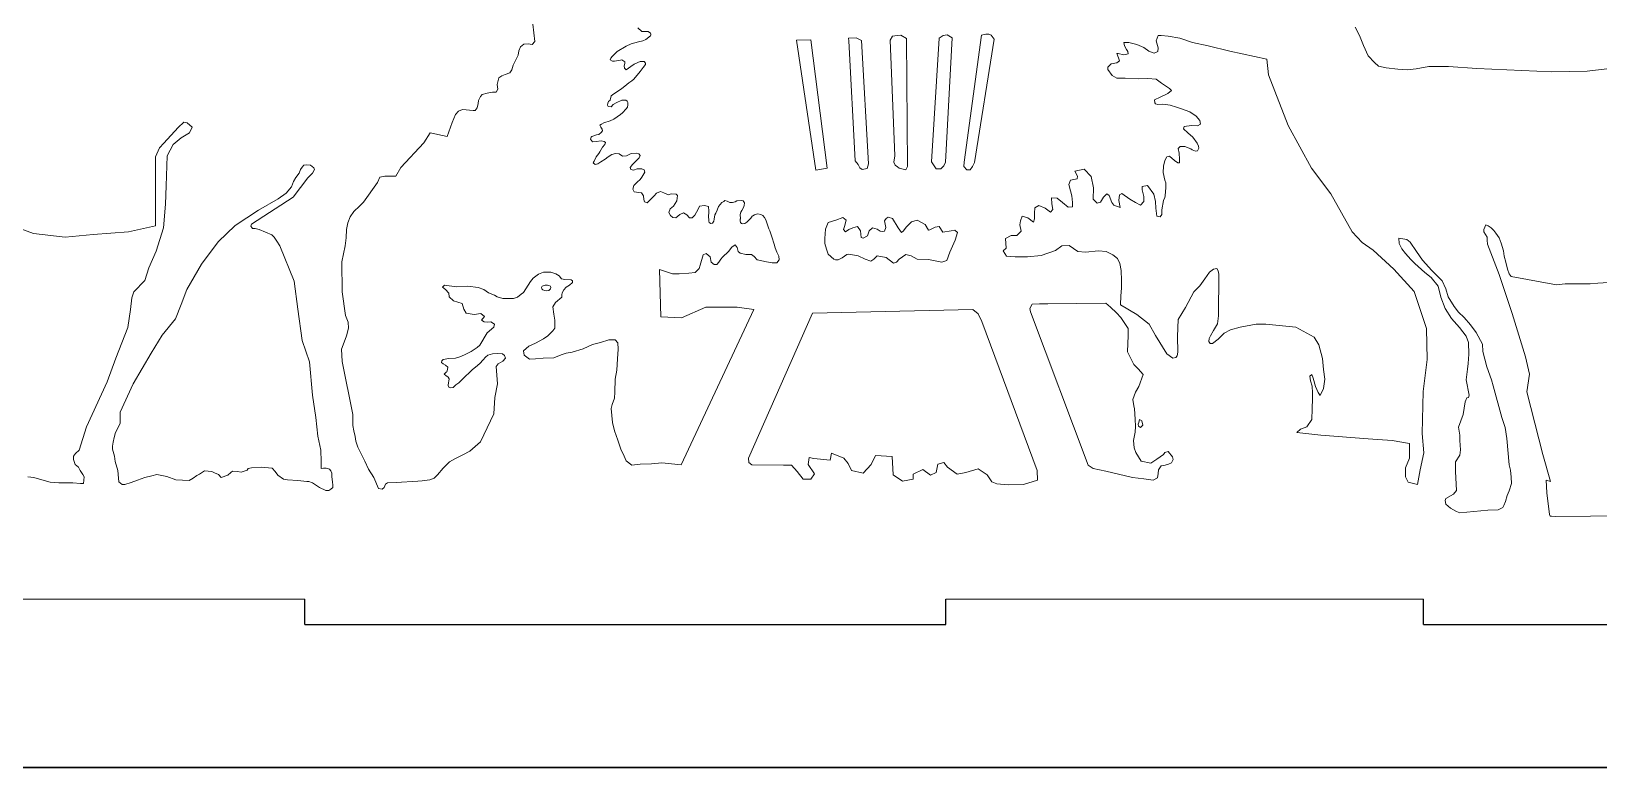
# Model space of a CAD drawing. Header units: millimetres. Extents: x 0 to 606, y -442 to 420.
# Drawn here: x 208.1 to 452.6, y 0 to 114.9 of the extents above; entities that cross this region are included whole.
import ezdxf

# ---------------------------------------------------------------- set-up
doc = ezdxf.new("R2010")
doc.units = ezdxf.units.MM

msp = doc.modelspace()

# ---------------------------------------------------------------- linework, layer by layer
at = {"lineweight": 5}
for p, q in [((176.23, 26.3), (250.76, 26.3)), ((350.76, 26.3), (425.29, 26.3))]:
    msp.add_line(p, q, dxfattribs=at)
for p, q in [((250.76, 22.31), (250.76, 26.3)), ((350.76, 22.31), (350.76, 26.3)), ((425.29, 22.31), (425.29, 26.3)), ((250.76, 22.31), (350.76, 22.31)), ((425.29, 22.31), (525.29, 22.31)), ((0, 0), (590, 0))]:
    msp.add_line(p, q)
msp.add_lwpolyline([(0, 0), (0, 420), (594, 420), (594, 0)], close=True)
for points in [[(264.99, 44.49), (263.66, 44.46), (263.35, 44.22), (263.14, 43.7), (262.8, 43.46), (262.25, 43.57), (261.5, 45.25), (260.67, 46.58), (260.09, 47.82), (259.58, 48.88), (259.03, 49.98), (258.72, 50.94), (258.58, 51.66), (258.41, 52.55), (258.24, 53.4), (258.24, 55.08), (256.56, 63.38), (256.45, 65.3), (256.88, 66.38), (257.26, 67.39), (257.58, 68.57), (257.52, 69.48), (257.1, 70.55), (256.57, 74.24), (256.52, 78.94), (257.01, 81.41), (257.21, 82.64), (257.26, 83.96), (257.43, 85), (257.81, 85.93), (258.38, 86.76), (259.26, 87.61), (259.92, 88.24), (262.06, 91.28), (262.42, 92.11), (263.24, 92.3), (264.92, 92.27), (265.74, 93.61), (269.29, 97.48), (270.29, 99.07), (272.97, 98.49), (273.73, 100.66), (274.23, 101.92), (274.73, 102.42), (275.32, 102.67), (277.01, 102.53), (277.31, 102.53), (277.64, 102.92), (277.8, 103.6), (277.83, 104.07), (278.13, 104.7), (278.41, 105), (279.2, 105.22), (280.02, 105.39), (280.6, 105.41), (280.85, 105.88), (280.74, 106.59), (281.01, 107.65), (281.48, 107.95), (282.02, 108.15), (282.71, 108.41), (283.06, 108.86), (283.26, 109.62), (284.03, 111.16), (284.16, 111.84), (284.4, 112.45), (284.93, 112.86), (285.6, 112.93), (286.23, 112.82), (286.65, 113.28), (286.31, 116)], [(302.73, 115.45), (303.31, 114.83), (304.31, 114.83), (304.68, 114.62), (304.75, 114.47), (304.75, 114.33), (304.66, 114.17), (303.95, 113.6), (303.51, 113.42), (302.8, 113.25), (301.69, 112.92), (300.88, 112.58), (299.47, 111.76), (298.7, 110.94), (298.49, 110.7), (298.38, 110.45), (298.75, 110.22), (299.07, 110.25), (300, 110.38), (300.19, 110.42), (300.54, 110.25), (300.69, 110.18), (300.69, 109.86), (300.59, 109.52), (300.65, 109.12), (300.88, 108.87), (301.25, 109.11), (301.61, 109.4), (302.15, 109.75), (302.71, 110.02), (303.06, 110.16), (303.43, 110.19), (303.7, 110.15), (303.89, 109.91), (303.92, 109.69), (303.55, 109.24), (303.05, 108.61), (302.09, 107.4), (301.78, 107.15), (301.3, 106.82), (300.68, 106.33), (300.22, 105.97), (299.53, 105.49), (298.97, 105.13), (298.55, 104.82), (298.4, 104.14), (298.12, 103.95), (298.02, 103.68), (297.98, 103.36), (298.08, 103.13), (298.53, 103.1), (298.86, 103.45), (299.3, 103.74), (300.19, 104.15), (300.59, 104.16), (300.83, 104.14), (301.04, 103.98), (301.15, 103.76), (301.17, 103.39), (301.11, 103.03), (300.89, 102.8), (300.33, 102.14), (299.99, 101.89), (299.46, 101.52), (298.95, 101.16), (298.4, 100.9), (297.4, 100.61), (297.03, 100.42), (296.78, 100.24), (296.91, 99.91), (297.15, 99.64), (297.21, 99.38), (296.97, 99.09), (296.64, 98.81), (296.23, 98.73), (295.54, 98.49), (295.41, 98.37), (295.31, 98.04), (295.62, 97.65), (296.21, 97.7), (297, 97.78), (297.45, 97.68), (297.67, 97.53), (297.58, 97.23), (297.21, 96.8), (296.76, 96.1), (296.64, 95.84), (296.19, 95.29), (295.9, 94.62), (295.75, 94.34), (296.03, 94.12), (296.46, 94.19), (296.93, 94.5), (297.59, 94.96), (298.1, 95.31), (298.66, 95.64), (299.21, 95.84), (299.78, 95.75), (300.3, 95.4), (300.94, 95.45), (301.69, 95.83), (302.49, 95.86), (302.85, 95.79), (303.06, 95.51), (302.93, 95.14), (302.43, 94.66), (301.85, 94.11), (301.51, 93.64), (301.61, 93.33), (302.02, 93.23), (302.6, 93.42), (303.31, 93.43), (303.68, 93.25), (303.78, 92.9), (303.34, 92.12), (303.07, 91.76), (302.6, 91.33), (302.09, 90.84), (301.95, 90.24), (302.14, 89.85), (302.86, 89.75), (303.29, 89.68), (303.57, 89.2), (303.65, 88.66), (303.75, 88.28), (304.16, 88.14), (304.8, 88.73), (305.23, 89.23), (305.61, 89.64), (306.23, 89.91), (306.77, 89.66), (307.5, 89.35), (307.92, 89.51), (308.67, 89.49), (308.89, 89.28), (308.77, 88.43), (308.26, 87.59), (307.76, 87.21), (307.55, 86.6), (307.81, 86.15), (308.19, 85.85), (308.66, 85.8), (309.26, 86.32), (309.84, 86.57), (310.37, 86.23), (310.76, 85.77), (311.18, 85.77), (311.62, 86.2), (311.84, 86.68), (312.17, 87.22), (312.33, 87.61), (313.09, 87.72), (313.72, 87.54), (313.79, 86.83), (313.73, 85.83), (313.77, 85.59), (313.79, 85.27), (313.86, 85.03), (314.08, 84.91), (314.38, 84.97), (314.47, 85.09), (314.57, 85.25), (314.63, 85.56), (314.72, 86.24), (314.86, 86.49), (315.08, 86.99), (315.27, 87.53), (315.82, 88.16), (316.13, 88.34), (316.27, 88.49), (316.67, 88.37), (317.06, 88.2), (317.46, 88.19), (317.87, 88.28), (318.16, 88.44), (318.82, 88.48), (319.15, 88.44), (319.34, 88.11), (319.29, 87.72), (319.17, 87.42), (318.92, 86.93), (318.77, 86.68), (318.7, 86.29), (318.71, 85.65), (318.66, 85.55), (318.66, 85.31), (318.74, 85.08), (318.88, 84.92), (319.05, 84.83), (319.42, 84.92), (319.69, 85.13), (320.04, 85.42), (320.33, 85.75), (320.54, 86.02), (320.63, 86.11), (320.9, 86.27), (321.22, 86.37), (321.44, 86.39), (321.9, 86.28), (322.19, 86.17), (322.47, 85.85), (322.68, 85.48), (323.17, 84.08), (323.3, 83.78), (323.6, 82.82), (323.98, 81.65), (324.15, 81.09), (324.41, 80.45), (324.7, 79.8), (324.74, 79.24), (324.38, 78.77), (323.66, 78.77), (322.79, 78.9), (322.07, 79.06), (321.34, 79.22), (320.85, 79.73), (320.42, 80.05), (319.56, 80.04), (318.69, 80.25), (318.38, 80.52), (318.23, 81.16), (317.92, 81.58), (317.4, 81.22), (316.85, 80.53), (315.92, 79.67), (315.67, 79.34), (315.36, 78.89), (315.01, 78.51), (314.62, 78.49), (314.17, 78.84), (314.01, 79.72), (313.36, 80.21), (312.92, 80.03), (312.45, 78.4), (312.29, 77.86), (311.65, 77.27), (310.68, 77.16), (309.18, 77.06), (308.11, 77.06), (306.1, 77.71), (306.27, 70.36), (309.54, 70.19), (313.3, 71.83), (318.2, 71.83), (320.81, 71.5), (309.45, 47.25), (306.47, 47.54), (304.86, 47.4), (303.06, 47.33), (301.78, 47.2), (300.91, 47.87), (300.58, 48.61), (300.04, 49.68), (299.57, 51.08), (299.04, 52.56), (298.77, 53.83), (298.57, 56.04), (298.7, 56.64), (299.04, 57.65), (299.11, 58.58), (299.17, 60.59), (299.44, 62), (299.51, 63.8), (299.64, 65.28), (299.57, 66.28), (299.17, 66.75), (298.17, 66.75), (296.9, 66.35), (295.62, 66.01), (294.15, 65.34), (292.48, 64.81), (291.54, 64.67), (290.74, 64.41), (289.6, 63.94), (287.93, 63.87), (286.72, 63.8), (285.78, 63.74), (284.98, 64.34), (284.85, 65.01), (285.72, 65.75), (286.72, 66.21), (287.99, 66.88), (288.66, 67.35), (289.46, 68.16), (289.73, 68.56), (289.73, 69.83), (289.6, 70.77), (289.46, 71.91), (289.87, 72.58), (290.85, 73.42), (290.85, 73.77), (290.9, 74.09), (291.17, 74.54), (291.52, 74.96), (292.04, 75.3), (292.5, 75.69), (292.5, 75.94), (292.32, 76.1), (291.32, 76.18), (290.79, 76.28), (290.41, 76.73), (289.92, 77.07), (289.13, 77.29), (288.53, 77.33), (287.97, 77.28), (287.19, 76.97), (286.39, 76.39), (285.98, 75.84), (284.86, 74.14), (284.51, 73.88), (283.94, 73.42), (283.32, 73.22), (282.93, 73.22), (282.6, 73.18), (281.64, 73.18), (280.76, 73.46), (280.36, 73.72), (279.38, 74.08), (278.65, 74.62), (277.77, 74.93), (276.19, 75.13), (274.46, 75.02), (273.25, 75.17), (272.53, 75.3), (272.22, 74.95), (272.71, 74.58), (273.23, 74.05), (273.28, 73.44), (273.93, 72.85), (274.61, 72.65), (275.27, 72.41), (275.56, 71.55), (275.91, 70.89), (277.14, 70.72), (278.21, 70.87), (278.76, 70.41), (278.33, 69.8), (278.71, 69.56), (279.22, 69.5), (279.78, 69.54), (280.35, 69.17), (280.24, 68.71), (279.19, 67.85), (278.07, 65.91), (277.62, 65.54), (276.72, 64.94), (275.87, 64.5), (275.11, 64.13), (274.26, 63.91), (273.23, 63.82), (272.32, 63.67), (272.12, 63.48), (272.06, 63.23), (272.35, 62.99), (272.69, 62.78), (273.04, 62.48), (273.03, 62.12), (272.92, 61.74), (272.81, 61.69), (272.61, 61.52), (272.51, 61.38), (272.74, 61.17), (273.12, 60.91), (273.28, 60.68), (273.21, 60.32), (273.14, 60.09), (273.12, 59.63), (273.19, 59.38), (273.53, 59.27), (273.88, 59.32), (274.29, 59.71), (274.78, 60.04), (275.31, 60.57), (276.88, 62.14), (277.36, 62.48), (278.04, 63.03), (278.55, 63.62), (278.95, 64.03), (279.3, 64.35), (280.05, 64.57), (280.79, 64.62), (281.58, 64.57), (281.9, 64.32), (282.04, 63.89), (281.64, 63.42), (280.9, 63.02), (280.59, 62.61), (280.83, 59.88), (280.37, 57.73), (280.23, 55.19), (278.16, 50.84), (276.48, 49.37), (275.41, 48.83), (274.27, 48.23), (273.34, 47.69), (272.33, 46.75), (271.46, 45.68), (270.93, 45.15), (270.26, 44.88), (269.05, 44.75), (268.38, 44.68), (264.99, 44.49)], [(453.89, 109.04), (450.84, 108.68), (445.33, 108.54), (433.63, 109.07), (429.19, 109.39), (426.13, 109.39), (424.15, 109.02), (422.76, 108.85), (421.31, 108.96), (419.49, 109.18), (418.31, 109.44), (417.67, 110.03), (416.65, 111.05), (415.96, 112.66), (415.31, 114.21), (414.62, 115.55)], [(329.72, 113.57), (327.46, 113.48), (330.48, 93.23), (332.24, 93.53), (329.72, 113.57)], [(335.61, 113.39), (336.63, 94.65), (337.11, 94.11), (337.33, 93.58), (337.7, 93.31), (337.7, 93.31), (338.51, 93.47), (338.72, 94.22), (337.59, 113.45), (337.59, 113.45), (336.79, 113.88), (335.59, 113.81), (335.61, 113.39)], [(344.63, 113.77), (344.8, 93.8), (344.54, 93.29), (343.47, 93.55), (343.22, 93.72), (342.87, 94.02), (342.66, 94.45), (342.83, 95.47), (342.1, 113.51), (342.1, 113.51), (342.44, 114.11), (342.83, 114.16), (343.73, 114.28), (344.63, 113.77)], [(349.74, 113.83), (348.51, 94.5), (349.26, 93.43), (349.26, 93.43), (350.01, 93.43), (350.44, 93.91), (350.71, 94.45), (351.78, 113.89), (350.97, 114.32), (350.33, 114.21), (349.74, 113.83)], [(356.32, 114.28), (353.64, 94.47), (353.59, 93.77), (354.02, 93.29), (354.55, 93.29), (354.93, 93.77), (355.25, 94.41), (358.3, 113.64), (358.3, 113.64), (357.82, 114.28), (357.5, 114.44), (357.01, 114.44), (356.32, 114.28)], [(376.83, 80.01), (377.56, 79.45), (377.9, 78.68), (378.12, 77.57), (378.2, 76.03), (378.2, 74.83), (378.08, 73.63), (378.03, 72.21), (380.56, 70.72), (382.5, 69.18), (383.49, 67.43), (385.25, 64.58), (386.17, 63.88), (386.66, 64.01), (386.89, 64.24), (386.98, 64.8), (386.92, 67.29), (387.04, 69.91), (388.16, 71.8), (389.46, 74.25), (390.38, 75.15), (391.19, 76.29), (391.92, 77.3), (392.55, 77.78), (393.04, 77.87), (393.26, 77.49), (393.37, 77.01), (393.3, 70.47), (393.15, 69.27), (392.55, 68.19), (392.05, 67.36), (391.84, 66.97), (391.83, 66.48), (392.02, 66.17), (392.4, 66.18), (393.24, 66.84), (394.2, 67.77), (395.21, 68.29), (396.68, 68.73), (399.2, 69.19), (400.7, 69.18), (405.38, 68.75), (408.22, 67.15), (408.97, 65.97), (409.56, 63.83), (409.72, 62.11), (409.93, 60.61), (409.72, 59.17), (409.18, 58.04), (408.86, 58.52), (408.44, 59.49), (408.11, 60.77), (407.9, 61.36), (407.58, 61.1), (407.69, 60.35), (407.95, 59.54), (408.01, 58.47), (408.01, 57.61), (407.95, 56), (407.87, 54.32), (407.12, 53.15), (406.11, 52.82), (405.53, 52.31), (405.53, 52.31), (409.29, 51.9), (416.66, 51.31), (420.42, 51.06), (423.1, 50.56), (423.1, 48.3), (422.52, 46.79), (422.52, 45.37), (422.93, 44.53), (424.36, 44.2), (424.77, 46.46), (425.36, 49.13), (425.11, 52.15), (425.28, 58.68), (425.86, 63.7), (425.75, 68.51), (423.87, 74.27), (420.69, 77.79), (417.47, 80.74), (415.73, 81.95), (414.19, 83.62), (410.84, 89.51), (407.83, 93.53), (404.18, 100.19), (402.12, 105.54), (401.14, 108.08), (400.84, 110.52), (395.08, 111.78), (391.73, 112.6), (389.26, 113.15), (387.27, 113.83), (385.45, 114.14), (384.39, 114.21), (383.88, 114.21), (383.57, 113.42), (383.88, 112.29), (383.84, 111.71), (383.26, 111.5), (382.44, 111.78), (381.65, 112.36), (380.55, 112.81), (379.32, 113.15), (378.53, 113.15), (378.67, 112.63), (378.97, 112.05), (379.18, 111.71), (379.21, 111.37), (378.53, 111.23), (377.67, 111.43), (377.43, 111.4), (377.71, 110.75), (377.88, 110.27), (377.47, 109.96), (376.57, 109.79), (376.06, 109.31), (376.03, 108.9), (376.71, 107.97), (377.47, 107.56), (378.73, 107.56), (380.89, 107.49), (382.3, 107.53), (383.57, 107.42), (384.42, 106.81), (385.69, 105.95), (386, 105.64), (385.42, 105.2), (384.22, 104.61), (383.33, 104.17), (383.38, 103.71), (383.5, 103.57), (383.85, 103.45), (384.62, 103.53), (385.76, 103.38), (386.76, 103.06), (387.55, 102.8), (388.85, 102.32), (389.85, 101.64), (390.38, 100.95), (390.52, 100.39), (390.05, 100.13), (389.08, 100.2), (387.96, 100.01), (387.83, 99.69), (388.52, 99.02), (389.31, 98.36), (390.01, 97.43), (390.22, 96.97), (390.24, 96.65), (390.05, 96.25), (389.75, 96.2), (389.22, 96.38), (388.98, 96.56), (388.08, 96.91), (387.34, 96.9), (387.04, 96.62), (387.2, 95.89), (387.21, 94.95), (387.25, 94.37), (386.99, 94.34), (386.45, 94.74), (385.68, 95.4), (385.27, 95.31), (384.96, 94.74), (384.74, 93.82), (384.7, 92.85), (384.94, 91.65), (385.12, 91.22), (385.1, 90.51), (384.98, 89.24), (384.93, 88.97), (384.74, 88.48), (384.46, 87.01), (384.46, 86.32), (384.21, 85.94), (383.69, 86.02), (383.56, 87.27), (383.48, 88.34), (383.22, 89.49), (382.24, 90.82), (381.42, 90.65), (381.38, 90.14), (381.68, 89.11), (381.64, 88.34), (381.16, 87.74), (380.39, 88.17), (379.49, 88.72), (378.25, 89.58), (377.87, 89.37), (377.74, 88.51), (377.95, 87.39), (376.97, 87.78), (376.67, 88.17), (376.28, 89.28), (375.89, 89.54), (375.38, 89.02), (374.91, 88.21), (374.39, 88.08), (373.75, 88.72), (373.79, 90.48), (373.45, 92.24), (372.38, 93.35), (370.88, 93.05), (371.31, 92.28), (371.27, 91.85), (370.2, 91.64), (369.94, 90.99), (370.24, 90.01), (370.45, 89.24), (370.54, 88.17), (370.54, 87.48), (369.85, 87.44), (368.95, 88.17), (368.14, 88.85), (367.24, 88.89), (367.32, 87.95), (367.45, 87.09), (367.11, 86.67), (366.25, 87.27), (365.27, 87.69), (364.67, 87.35), (364.62, 86.49), (364.62, 85.64), (364.45, 85.12), (363.55, 85.77), (362.7, 86.02), (362.4, 85.34), (362.31, 84.69), (362.53, 83.71), (361.84, 83.02), (360.94, 83.02), (360.08, 82.55), (360.16, 81.03), (359.72, 80.62), (360.21, 79.8), (361.61, 79.69), (363.53, 79.69), (365.62, 79.93), (367.87, 80.67), (368.88, 81.39), (370.03, 81.47), (371.35, 80.54), (372.56, 80.43), (374.58, 80.65), (375.79, 80.51), (376.83, 80.01)], [(229.27, 95.45), (230.18, 97.22), (231.47, 98.29), (232.75, 99.04), (233.18, 99.95), (232.38, 100.59), (231.84, 100.7), (230.98, 99.89), (228.74, 97.43), (228.04, 96.68), (227.45, 95.29), (227.45, 84.52), (223.22, 83.61), (217.7, 83.18), (213.36, 82.75), (208.38, 83.34), (204.15, 84.9)], [(207.53, 45.37), (208.44, 45.26), (210.04, 44.78), (211.01, 44.56), (212.35, 44.46), (213.9, 44.46), (214.54, 44.46), (215.72, 44.35), (216.2, 44.35), (216.2, 44.35), (216.31, 45.37), (216.1, 45.74), (215.67, 46.38), (215.4, 46.87), (215.4, 46.87), (214.92, 47.29), (214.92, 47.29), (214.65, 48.1), (214.65, 48.58), (214.97, 49.01), (215.51, 49.54), (216.69, 53.19), (219.9, 60.2), (221.26, 63.87), (223.14, 68.68), (223.56, 71.5), (223.77, 73.28), (224.08, 74.22), (225.75, 76), (226.38, 77.99), (227.53, 80.6), (228.67, 84.24), (228.98, 87.94), (229.1, 90.77), (229.27, 95.45)], [(255.06, 44.55), (255.13, 44.1), (255.13, 43.72), (254.79, 43.45), (254.51, 43.24), (254.03, 43.24), (253.04, 43.69), (253.04, 43.69), (252.39, 44.1), (251.94, 44.44), (251.36, 44.65), (251.05, 44.65), (249.64, 44.82), (248.03, 44.89), (247.42, 44.99), (246.52, 45.61), (246.11, 46.19), (245.67, 46.74), (243.92, 46.88), (242.41, 46.77), (241.9, 46.67), (241.76, 46.4), (240.83, 46.12), (240.25, 46.23), (239.43, 46.26), (239.19, 46.05), (238.71, 45.64), (237.69, 45.29), (237.27, 45.75), (236.67, 46), (236.24, 46.19), (235.06, 46.3), (234.31, 45.8), (233.87, 45.56), (233.32, 45.15), (232.71, 44.82), (230.61, 44.88), (229.22, 45.45), (227.67, 45.74), (226.88, 45.52), (225.78, 45.26), (224.62, 44.84), (223.65, 44.47), (222.66, 44.2), (222.25, 44.18), (221.74, 44.58), (221.66, 45.19), (221.55, 46.37), (221.17, 47.78), (221.02, 48.61), (220.73, 49.71), (220.73, 50.15), (220.84, 50.78), (221, 51.53), (221.22, 52.28), (221.91, 53.7), (221.91, 55.46), (223.93, 59.87), (226.76, 64.69), (228.48, 67.48), (230.57, 70.05), (231.42, 72.25), (232.34, 74.6), (234.62, 78.56), (237.22, 82.02), (239.87, 84.58), (243.53, 86.98), (246.6, 88.74), (247.85, 89.64), (248.64, 90.61), (248.99, 91.46), (249.36, 92.05), (249.85, 92.73), (250.07, 93.3), (250.35, 93.68), (250.57, 93.98), (251.01, 94.07), (251.62, 93.98), (252.15, 93.59), (252.26, 93.3), (251.95, 92.75), (251.23, 92.03), (248.9, 89.03), (242.43, 84.81), (242.32, 84.49), (242.32, 84.49), (242.46, 84.25), (242.6, 84.14), (242.97, 84.11), (243.59, 83.98), (245.57, 83.14), (245.97, 82.77), (246.38, 82.16), (246.82, 81.42), (249.06, 75.89), (249.65, 71.51), (250.33, 66.67), (251.49, 63.3), (251.93, 58.09), (252.47, 54.62), (252.79, 51.71), (253.23, 49.51), (253.31, 47.79), (253.31, 47.05), (253.3, 46.68), (253.65, 46.7), (254.07, 46.7), (254.58, 46.56), (254.82, 46.31), (254.93, 45.95), (254.95, 45.45), (255.06, 44.55)], [(335.65, 80.13), (335.31, 80.08), (334.58, 79.53), (333.98, 79.23), (333.55, 79.23), (333.3, 79.31), (333.3, 79.31), (332.4, 80.13), (332.14, 80.9), (331.88, 81.8), (331.88, 82.57), (331.97, 84.03), (332.4, 85.05), (333.6, 85.44), (334.71, 85.82), (335.22, 85.4), (334.97, 84.41), (334.8, 83.94), (335.1, 83.6), (335.65, 83.98), (336.25, 84.24), (336.98, 84.41), (337.45, 83.73), (337.54, 82.74), (337.88, 82.61), (338.57, 82.95), (338.82, 83.73), (339.3, 84.24), (340.07, 84.03), (340.54, 83.68), (340.88, 83.64), (341.22, 83.68), (341.39, 84.28), (341.22, 85.31), (341.48, 85.7), (341.78, 85.91), (342.47, 85.7), (343.32, 84.24), (343.84, 83.47), (344.09, 83.68), (344.65, 84.37), (345.08, 84.84), (345.42, 85.18), (346.28, 85.4), (347.52, 84.75), (348.04, 83.85), (348.29, 83.9), (349.11, 84.33), (349.71, 84.45), (350.31, 83.55), (351.59, 83.77), (352.15, 83.85), (352.58, 83.47), (352.24, 82.31), (351.38, 80.43), (350.91, 79.1), (350.14, 78.88), (348.08, 79.27), (346.28, 79.31), (345.34, 79.87), (344.52, 80.08), (343.49, 79.31), (343.07, 78.84), (342.59, 78.71), (341.48, 79.57), (340.07, 79.87), (339.51, 79.31), (339.08, 79.01), (338.18, 79.31), (337.07, 79.87), (335.65, 80.13)], [(444.96, 39.52), (444.56, 42.86), (444.43, 44.87), (445.1, 44.67), (443.92, 48.88), (441.42, 58.65), (441.84, 61.4), (441.23, 64.1), (439.15, 70.88), (437.1, 76.94), (435.27, 81.65), (435.24, 82.28), (435.24, 82.75), (434.97, 83.18), (434.72, 83.62), (434.7, 83.98), (434.86, 84.34), (435.02, 84.67), (435.38, 84.53), (435.85, 84.2), (436.29, 83.79), (436.59, 83.38), (437.14, 82.66), (437.44, 81.84), (437.77, 80.66), (437.9, 79.81), (438.18, 78.88), (438.4, 77.78), (438.7, 77.04), (439, 76.63), (446.05, 75.34), (447.42, 75.51), (449.31, 75.51), (451.31, 75.51), (452.52, 75.59), (456.64, 75.84)], [(430.96, 39.78), (430.47, 39.94), (429.51, 40.48), (428.81, 41.12), (428.71, 41.66), (428.81, 41.98), (429.99, 42.67), (430.47, 43.26), (430.31, 46.21), (430.31, 47.71), (430.96, 48.73), (431.06, 49.58), (430.96, 51.03), (430.96, 51.89), (430.79, 53.12), (431.49, 55.1), (431.82, 57.08), (432.09, 57.69), (432.34, 57.77), (432.45, 58.13), (431.97, 60.5), (432.18, 62.16), (432.29, 63.07), (432.4, 64.52), (432.34, 66.34), (431.97, 67.31), (430.95, 68.65), (429.67, 70.09), (428.7, 71.64), (428, 73.41), (427.58, 75.13), (426.5, 76.47), (425.54, 77.27), (423.93, 78.66), (423.34, 79.3), (422.49, 80.21), (421.9, 80.96), (421.52, 81.77), (421.47, 82.62), (422.7, 82.41), (423.24, 81.98), (424.2, 80.54), (425.17, 79.2), (426.61, 77.54), (427.47, 76.68), (428.22, 75.93), (428.81, 74.7), (429.18, 73.47), (430.09, 71.97), (430.79, 71.06), (431.65, 70.25), (432.66, 69.07), (433.52, 67.9), (434.49, 66.07), (434.54, 64.95), (435.18, 62.54), (435.93, 60.5), (436.2, 59.59), (437.51, 54.63), (438.03, 53.09), (438.33, 51.37), (438.67, 47.26), (438.88, 46.4), (439.01, 45.31), (439.05, 44.31), (438.67, 43.18), (438.36, 42.46), (438.12, 41.5), (437.85, 40.92), (437.68, 40.58), (436.96, 40.23), (435.35, 40.16), (430.96, 39.78)], [(288.62, 75.29), (288.26, 75.28), (287.77, 75.14), (287.68, 74.91), (287.73, 74.68), (287.86, 74.56), (288.14, 74.42), (288.49, 74.39), (288.8, 74.46), (288.99, 74.6), (289.1, 74.73), (289.11, 74.9), (289.07, 75.11), (288.84, 75.25), (288.62, 75.29)], [(320.49, 47.23), (320.05, 47.62), (319.95, 48.3), (329.94, 70.89), (354.96, 71.47), (355.8, 70.8), (356.38, 69.63), (365, 46.37), (365.09, 44.86), (365.09, 44.86), (362.91, 44.19), (360.48, 44.11), (358.73, 44.27), (357.97, 44.61), (357.22, 45.7), (355.8, 46.62), (353.87, 46.03), (352.53, 45.78), (351.03, 46.87), (350.44, 47.62), (349.52, 47.37), (349.27, 46.03), (348.35, 45.61), (347.18, 46.53), (345.67, 45.78), (345.67, 45.03), (344, 44.69), (342.57, 45.7), (342.41, 48.54), (339.81, 48.71), (339.14, 47.29), (337.89, 45.95), (336.05, 46.37), (335.54, 47.45), (334.87, 48.29), (332.95, 49.05), (332.7, 47.96), (330.19, 48.21), (329.43, 48.38), (329.27, 47.29), (330.27, 45.86), (329.69, 45.03), (328.51, 45.03), (327.59, 46.2), (326.67, 47.2), (325.42, 47.2), (320.49, 47.23)], [(384.72, 48.88), (384.92, 49.15), (385.46, 49.35), (385.46, 49.35), (386.13, 48.48), (386.26, 48.08), (385.99, 47.54), (385.52, 47.34), (384.99, 47.21), (384.38, 47.07), (383.98, 46.47), (383.92, 45.87), (383.78, 45.2), (383.11, 44.87), (381.64, 45.07), (379.9, 45.27), (375.75, 46.27), (373.74, 46.67), (373, 47.21), (363.96, 71.11), (363.9, 71.65), (363.9, 71.65), (364.23, 72.32), (365.37, 72.38), (366.71, 72.38), (375.75, 72.45), (376.48, 71.85), (377.42, 70.98), (378.09, 70.24), (379.23, 68.5), (379.23, 67.36), (379.16, 66.16), (379.1, 64.88), (379.56, 63.95), (380.1, 62.88), (380.77, 62.21), (381.57, 61.34), (380.9, 59.46), (380.37, 58.59), (379.97, 57.45), (380.1, 56.45), (380.23, 55.98), (380.3, 54.37), (380.37, 53.23), (380.3, 52.36), (380.03, 51.03), (380.17, 49.89), (380.43, 49.15), (381.24, 47.81), (382.78, 47.48), (383.72, 48.15), (384.72, 48.88)], [(381, 54.34), (381.34, 54.09), (381.5, 53.42), (381.5, 53.42), (381.5, 53.42), (381.16, 53.06), (381.16, 53.06), (380.83, 53.3), (380.78, 53.58), (380.87, 53.87), (381, 54.34)], [(462.22, 39.33), (445.94, 39.17), (445.29, 39.26), (445.07, 39.26), (444.96, 39.52)]]:
    msp.add_lwpolyline(points, dxfattribs=at)

doc.saveas('drawing.dxf')
